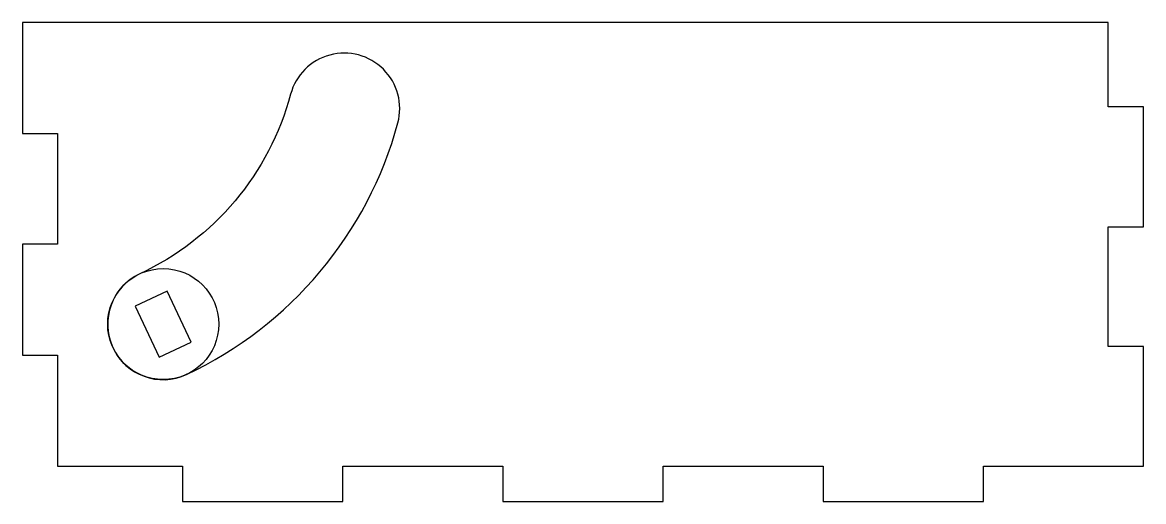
# Model space of a CAD drawing. Header units: millimetres. Extents: x -20 to 81, y -34 to 9.
import ezdxf

# ---------------------------------------------------------------- set-up
doc = ezdxf.new("R2010")
doc.units = ezdxf.units.MM
doc.layers.get('0').update_dxf_attribs({"linetype": 'CONTINUOUS'})

msp = doc.modelspace()

# ---------------------------------------------------------------- linework, layer by layer
for p, q in [((77.78, 8.83), (-20, 8.83)), ((-20, 8.83), (-20, -1.17)), ((77.78, 1.21), (77.78, 8.83)), ((80.96, 1.21), (77.78, 1.21)), ((80.96, -9.59), (80.96, 1.21)), ((-20, -1.17), (-16.83, -1.17)), ((-16.83, -1.17), (-16.83, -11.17)), ((77.78, -20.38), (77.78, -9.59)), ((77.78, -9.59), (80.96, -9.59)), ((-16.83, -11.17), (-20, -11.17)), ((-20, -11.17), (-20, -21.17)), ((-6.96, -15.39), (-9.84, -16.73)), ((-4.81, -20), (-6.96, -15.39)), ((-9.84, -16.73), (-7.68, -21.34)), ((-7.68, -21.34), (-4.81, -20)), ((-20, -21.17), (-16.83, -21.17)), ((-16.83, -21.17), (-16.83, -31.17)), ((80.96, -20.38), (77.78, -20.38)), ((80.96, -31.17), (80.96, -20.38)), ((-16.83, -31.17), (-5.58, -31.17)), ((-5.58, -31.17), (-5.58, -34.35)), ((8.85, -34.35), (8.85, -31.17)), ((8.85, -31.17), (23.27, -31.17)), ((23.27, -31.17), (23.27, -34.35)), ((37.69, -34.35), (37.69, -31.17)), ((37.69, -31.17), (52.11, -31.17)), ((52.11, -31.17), (52.11, -34.35)), ((66.54, -34.35), (66.54, -31.17)), ((66.54, -31.17), (80.96, -31.17)), ((-5.58, -34.35), (8.85, -34.35)), ((23.27, -34.35), (37.69, -34.35)), ((52.11, -34.35), (66.54, -34.35))]:
    msp.add_line(p, q)
msp.add_lwpolyline([(4.15, 2.35, -0.221695), (-9.43, -13.83, 1), (-5.21, -22.9, 0.219598), (13.81, -0.23, 1)], format="xyb", close=True)
msp.add_circle((-7.32, -18.36), 5)
msp.add_circle((-7.32, -18.36), 5)

doc.saveas('drawing.dxf')
